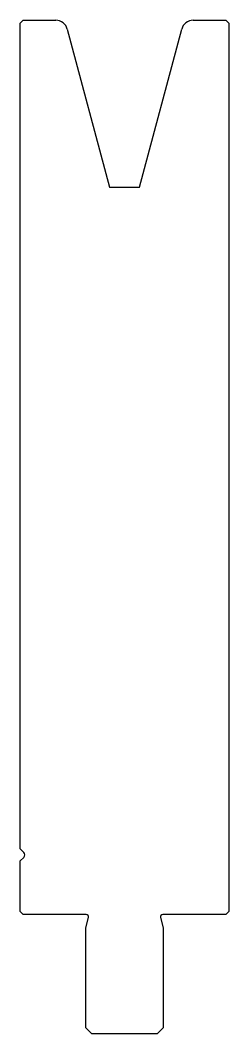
# Model space of a CAD drawing. Header units: metres. Extents: x -24 to 11, y -93 to 77.
import ezdxf

# ---------------------------------------------------------------- set-up
doc = ezdxf.new("R2010")
doc.units = ezdxf.units.M

msp = doc.modelspace()

# ---------------------------------------------------------------- linework, layer by layer
for p, q in [((-23.794919, 77.111613), (-24.294919, 76.611613)), ((-24.294919, -61.888387), (-24.294919, 76.611613)), ((-23.794919, 77.111613), (-18.329573, 77.111613)), ((4.739735, 77.111613), (10.205081, 77.111613)), ((10.705081, 76.611613), (10.205081, 77.111613)), ((10.705081, 76.611613), (10.705081, -72.388387)), ((-16.397721, 75.629251), (-9.294919, 49.121232)), ((-4.294919, 49.121232), (2.807883, 75.629251)), ((-9.294919, 49.121232), (-4.294919, 49.121232)), ((-23.719183, -62.464123), (-24.294919, -61.888387)), ((-24.294919, -63.888387), (-23.719183, -63.312651)), ((-24.294919, -72.388387), (-24.294919, -63.888387)), ((-24.294919, -72.388387), (-23.794919, -72.888387)), ((-13.214919, -72.888387), (-23.794919, -72.888387)), ((10.205081, -72.888387), (-0.374919, -72.888387)), ((10.205081, -72.888387), (10.705081, -72.388387)), ((-13.294919, -75.132433), (-12.828549, -73.391915)), ((-0.761289, -73.391915), (-0.294919, -75.132433)), ((-13.294919, -91.888387), (-13.294919, -75.132433)), ((-0.294919, -75.132433), (-0.294919, -91.888387)), ((-13.294919, -91.888387), (-12.294919, -92.888387)), ((-1.294919, -92.888387), (-12.294919, -92.888387)), ((-1.294919, -92.888387), (-0.294919, -91.888387))]:
    msp.add_line(p, q)
for centre, radius, start, end in [((-18.329573, 75.111613), 2, 15, 90), ((4.739735, 75.111613), 2, 90, 165), ((-24.143447, -62.888387), 0.6, 315, 45), ((-13.214919, -73.288387), 0.4, 345, 90), ((-0.374919, -73.288387), 0.4, 90, 195)]:
    msp.add_arc(centre, radius, start, end)

doc.saveas('drawing.dxf')
